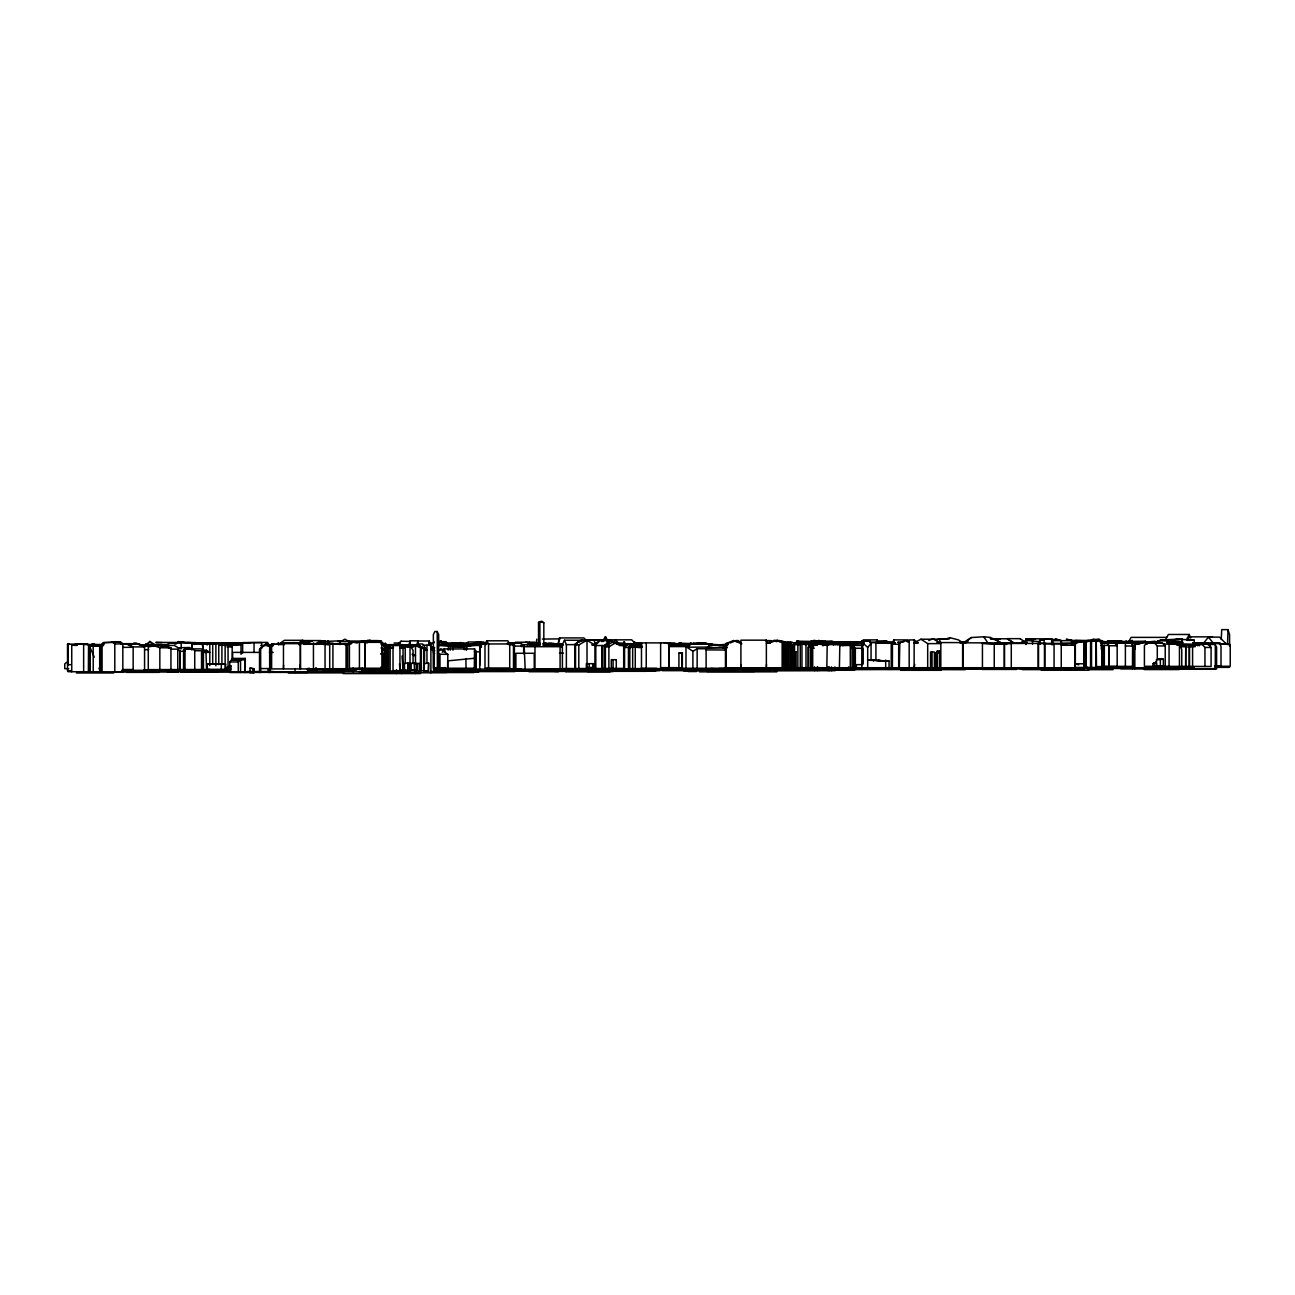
<?xml version="1.0" encoding="UTF-8"?>
<svg xmlns="http://www.w3.org/2000/svg" width="1295" height="1295" viewBox="0 0 1295 1295"><rect width="100%" height="100%" fill="white"/><g stroke="black" fill="none" stroke-linecap="round" stroke-linejoin="round"><path stroke-width="1.5" d="M479.7 665.533L479.846 643.146L485.787 643.146M149.864 644.554L148.504 644.554L168.042 644.651L168.204 643.664L168.528 644.813M313.455 668.916L313.439 642.984L313.455 644.117L322.261 643.243L329.707 644.586L326.567 644.586M381.216 644.165L384.939 644.165L384.097 649.766M474.617 668.236L474.65 648.924L444.023 648.924L443.068 650.657M766.494 664.497L766.365 668.366L766.365 640.167L740.902 640.167L740.902 668.366L741.031 664.578M313.455 643.939L303.872 644.343M421.361 666.86L421.215 670.664L421.215 647.225L424.533 648.083L424.533 663.137M283.605 665.177L283.459 668.916L283.459 643.631L321.273 643.68M474.439 668.236L474.617 654.121L475.653 654.266L475.653 668.236M475.653 654.266L475.832 650.948L474.585 650.77M861.871 668.091L861.936 640.831L869.56 640.831L871.049 643.534L871.049 660.579M780.076 641.737L776.951 640.491L787.473 643.664L787.328 668.171M479.7 669.143L479.83 650.171L479.943 651.903M706.293 647.791L706.147 649.896L725.459 650.009L725.621 647.791L726.851 647.354L706.293 647.791L726.673 647.743M725.588 650.219L725.783 647.516L726.867 647.532M417.476 644.748L417.783 641.009L429.357 641.009L429.908 644.764M417.476 644.78L417.783 641.074M1132.785 664.934L1132.461 668.706L1132.607 643.032L1129.353 643.016M417.314 646.092L417.783 640.831L410.11 640.831L409.285 644.91L410.062 641.446L401.045 641.203L397.128 645.104M470.263 645.752L464.484 647.079L464.484 645.687L463.351 647.047L451.809 647.225L451.405 645.444M536.794 639.131L536.243 644.149L525.77 642.207M689.49 645.444L689.62 644.279M558.42 645.088L559.116 638.888L542.362 639.066M367.537 640.28L369.998 640.28L369.415 641.43M384.615 652.016L386.234 652.47L386.282 670.778L383.158 670.778L383.336 653.425L381.005 654.056M1095.764 647.5L1096.493 641.511L1093.352 639.341L1075.336 643.097L1075.336 667.459M1101.381 649.394L1101.041 640.653L1101.867 640.636L1102.531 667.459L1101.867 645.379M706.147 668.252L706.083 648.763L707.183 647.273M443.586 643.113L443.78 641.527L445.075 642.757L444.881 641.527M669.628 645.298L679.147 645.298M428.855 644.667L429.357 641.009M931.073 664.772L930.538 668.43L930.538 651.968L934.391 651.968L934.391 668.43M914.739 664.513L914.124 668.43L914.124 639.908L909.171 639.94L909.171 668.43M668.754 642.887L668.754 668.414L668.916 645.039L689.555 644.424L688.292 647.354M449.559 645.946L449.77 644.764M1025.867 644.57L1025.867 638.84L1026.207 640.345L1038.914 641.624L1040.031 640.28L1044.11 640.264L1044.871 638.823L1051.637 639.002L1051.637 644.7M433.938 671.522L433.954 649.248L431.672 646.545L434.715 647.759M1111.741 642.012L1111.984 640.847L1116.322 640.847M409.285 644.91L410.062 641.446M1221.234 639.439L1221.735 629.629L1228.016 629.629L1227.547 643.356M688.292 647.079L689.053 643.923L709.142 643.923L708.446 647.095L685.994 647.192L685.994 668.188M204.092 652.372L204.578 650.365L206.472 650.349L209.79 652.372L201.551 652.372L201.551 669.466M862.81 641.543L863.198 639.892L877.136 639.892L877.282 642.595M877.136 639.892L876.521 642.66M892.433 668.333L892.433 644.295L893.712 639.908L907.876 639.908L907.309 641.851M523.666 646.254L524.119 644.667L522.031 644.619C519.376 646.933 524.232 647.419 522.031 644.619M639.876 646.173L640.685 643.437L639.066 646.173M899.329 668.333L899.798 642.725L897.71 642.271L903.845 641.851M546.441 643.405L544.774 642.87M457.005 644.262L451.68 642.822M548.384 643.405L552.01 643.437M727.045 647.743L722.432 647.743L723.711 647.727L723.727 645.331L726.673 645.363M520.768 646.399L521.594 644.441M179.633 669.709L180.102 650.365L177.755 650.576L177.755 669.709M558.194 642.66L560.023 638.597L559.343 637.917L583.899 637.917L586.425 640.475M244.593 672.461L245.241 658.41L232.647 658.41L229.782 661.955L229.782 672.461L251.02 672.461M826.42 644.117L841.394 643.405L841.912 644.602M603.551 640.264L564.474 640.248L562.386 644.635L562.386 668.528L587.007 668.528M1185.589 666.456L1185.734 646.772L1179.955 646.723M603.389 641.511L605.607 636.913L601.884 641.672M177.755 650.576L179.196 647.759L189.766 647.5L192.227 649.556M1186.495 639.762L1189.263 634.469L1168.381 634.469L1165.889 638.937M1128.706 641.818L1131.069 637.383L1166.666 637.383M836.538 642.692L831.503 640.96L824.883 641.511L847.917 642.66M846.007 644.295L845.392 645.412L841.297 645.428M537.376 644.392L539.238 641.074M484.978 643.955L486.758 640.798L507.867 640.798L509.728 643.955L488.555 643.955L486.758 640.798M345.117 645.104L345.959 643.647L332.928 643.696M1197.81 645.768L1198.474 644.619L1199.413 645.768M826.825 668.107L827.214 643.955L827.683 645.493M1074.801 667.653L1074.801 645.25L1075.918 643.485L1038.201 643.372L1038.201 668.058M880.6 668.382L962.622 668.43L962.622 642.563L958.349 639.843L949.963 637.723L949.073 639.082L939.037 639.082L935.427 640.264M398.925 644.457L401.045 641.203M438.422 643.647L440.753 640.831L448.264 645.655M613.474 642.66L615.4 639.811L619.237 643.939M935.816 668.43L935.816 653.149L937.321 650.996L939.474 651.029L939.474 668.43M937.969 653.149L939.474 651.029M412.053 644.57L410.143 646.189L412.053 644.57L413.736 646.189M839.387 668.107L839.856 643.955L840.115 645.638M1177.009 645.347L1201.42 644.457M1202.667 644.327L1208.413 637.124L1219.566 637.124L1226.219 643.955M1153.1 663.671L1156.225 662.295L1153.1 663.671L1153.1 665.986L1163.363 665.986L1163.363 659.22L1156.516 659.786L1156.516 665.986M631.458 643.664L627.622 643.664L624.562 647.516L628.447 647.435L631.458 643.664L640.944 645.396M1200.416 644.149L1206.519 643.259M513.435 644.667L515.378 642.239L535.062 642.207M867.699 668.091L867.699 647.403L871.049 643.534M102.078 671.846L102.078 644.101L103.39 642.628L120.597 642.045L122.831 643.761L122.831 671.846L68.068 671.7M458.462 644.683L460.518 642.466L462.509 644.619M412.814 645.444L383.207 645.379M832.653 644.052L833.98 642.66L840.18 642.32L817.938 642.66L816.87 643.761L821.516 643.793M1157.908 642.53L1147.143 642.692L1144.408 645.525L1144.408 666.31L1211.084 666.456L1211.084 647.451L1208.17 644.182L1202.003 643.405L1204.091 644.149M465.569 644.554L468.11 641.996L483.893 641.996L481.578 644.311C482.566 639.082 468.499 644.457 481.578 642.676M575.53 668.528L575.53 644.198L574.478 644.926L578.8 644.926L587.007 640.167L587.007 668.738M617.909 644.522L609.816 640.41L604.506 645.541L604.506 668.544M611.321 640.458L605.38 645.541L605.38 668.544M609.443 640.636L600.135 640.523L595.053 645.541L608.925 645.541M259.518 672.461L259.518 649.329L260.651 648.277L260.651 672.461M437.856 651.369L440.786 648.779L444.719 650.3M270.38 672.461L270.38 645.914L266.738 643.437L259.518 649.329M384.243 650.43L384.939 644.165M229.782 661.955L238.28 661.955L240.546 660.013L240.546 672.461M144.506 645.995L149.864 641.446L154.623 644.57M260.214 672.461L260.214 648.245L266.738 643.437M66.612 662.344L64.75 663.914L64.75 668.689L68.7 668.689M277.697 644.295L278.49 643.631L278.49 644.78M967.786 640.394L971.363 637.528L983.779 636.8L990.384 637.399L1001.067 642.822L1013.936 642.919L1007.219 638.791L990.707 638.71M1185.589 647.079L1195.382 646.61M183.566 669.709L183.566 649.75L185.007 648.617L188.714 649.038M833.462 644.7L835.858 642.854L839.581 644.084M1171.198 644.295L1166.423 640.847L1157.908 640.847L1155.108 642.984L1155.269 641.689M187.856 649.264L188.714 648.617M348.727 643.955L351.463 642.142L348.274 644.522M429.843 645.347L434.456 641.948M300.343 642.385L302.836 640.572L320.415 640.572L324.916 642.029M316.725 643.259L320.415 640.572M306.057 641.527L302.415 640.313L299.096 642.708L280.934 642.725L280.934 644.602M574.948 668.528L574.948 644.214L577.117 642.644C590.633 637.917 575.692 640.831 576.744 644.651M280.934 642.725L284.317 640.313L302.415 640.313M966.086 642.012L968.369 640.378M689.83 643.939L691.028 643.097M299.161 644.651L300.408 643.793L300.408 668.916L300.197 665.015M509.016 643.89L511.509 643.421L507.575 643.405M201.551 652.372L204.578 650.365M888.467 642.838L893.307 642.304M515.297 643.065L513.435 644.262L511.509 643.421M226.544 667.702L230.639 665.889L231.238 669.272L226.544 669.272L226.544 667.702L230.639 665.889M971.363 637.528L963.091 642.822L1001.067 642.919L994.431 638.791M220.668 645.185L225.12 645.347L228.049 643.485L228.049 670.324M417.152 645.153L416.164 645.153M616.242 642.385L612.114 642.385L604.814 646.917L608.877 646.933L616.242 642.385L623.688 646.043L623.688 668.398L591.961 668.544M206.472 650.349L203.445 652.372L203.445 669.466M595.231 643.534L600.135 640.523M202.846 652.372L206.504 650.478M846.477 643.777L845.246 645.444L863.101 645.46M809.197 645.137L812.192 643.324L814.992 645.12M692.89 668.188L692.89 651.288L697.147 648.746L706.083 648.763M1006.166 644.522L1007.931 643.469M1127.832 641.883L1132.218 640.345M856.027 643L859.653 643M161.956 647.095L164.724 645.444L174.291 645.444L179.05 648.245M340.099 641.899L344.956 639.163L351.868 643.324M576.744 642.725L581.034 640.264M316.595 644.522L320.852 642.158L325.547 644.522M325.417 640.717L320.415 641.624L340.083 640.815L340.083 644.602M298.935 644.57L300.408 643.793M273.083 645.347L267.709 645.234L273.148 644.408M1156.516 659.786L1158.588 658.686L1163.363 659.22M1100.96 643.016L1103.939 641.462L1103.939 643.226L1103.405 641.883M918.139 643L914.124 642.789L920.972 639.228L934.035 639.228L940.817 643.615L927.689 643.615L920.972 639.228M308.404 641.074L307.368 641.608L312.224 641.074L308.404 641.074L309.667 641.3M235.302 644.003L236.888 643.21L227.224 643.21M103.503 644.505L90.537 644.505L90.537 645.655L92.819 644.505M624.724 644.457L639.908 643.081L636.93 643.453M266.689 645.558L272.339 644.667M628.447 668.673L628.447 646.966L631.118 645.655L635.991 645.914L629.823 647.824C633.627 644.683 637.933 649.135 642.369 647.031M796.036 651.871L793.77 652.211L796.036 651.871L796.036 668.091M545.066 645.477L550.116 645.671M822.746 645.8L825.983 644.246M538.526 646.205L538.526 622.377L541.925 621.422L543.819 622.798L543.819 646.399M538.526 622.377L541.925 621.422M1141.235 643.21L1145.411 641.235L1145.881 643.226M833.284 642.595L855.995 641.867L833.284 642.595L833.284 644.7M145.283 645.525L135.311 643.599M1122.733 642.741L1126.051 641.381M442.226 652.211L444.023 651.401M547.154 645.363L550.213 644.02L556.3 644.02L559.586 645.558M415.986 645.104L411.227 647.16L415.986 645.104L422.85 647.872L416.585 644.975L408.508 646.917L409.188 645.137L408.508 646.383M1121.729 643.259L1126.407 641.235M636.573 644.343L639.422 645.671M628.447 646.966L629.823 647.613L634.453 645.655M928.758 640.539L931.947 639.196L945.22 639.18L949.963 637.723M411.438 646.852L418.269 644.003L422.656 644.003L426.961 650.171L424.096 650.43M130.568 644.408L136.72 643.097M409.787 646.982L414.449 645.104L418.933 647.144M726.074 668.366L726.074 643.518L733.504 640.556L741.307 642.757M730.218 642.951L736.24 640.556M89.468 645.347L93.483 643.761L97.643 645.768M78.105 643.761L74.058 645.363L77.231 645.363M1181.364 645.072L1183.776 643.939L1202.343 644.457M966.782 641.365L968.352 640.782M1201.388 643L1200.497 643.324L1207.264 643M1195.949 644.861L1202.343 643.939M1136.023 644.424L1139.568 643.113L1100.863 642.611L1118.022 642.385L1118.637 643.453M1104.036 641.689L1145.411 641.235M776.191 641.721L779.525 640.491M766.365 643.162L774.41 640.248L784.786 641.851L784.786 643.226M768.696 643.226L775.252 640.847M267.709 645.234L269.765 644.522L270.671 645.93M475.896 642.595L470.927 644.295M825.174 640.976L817.129 641.64M393.032 647.986L388.791 648.261M90.537 645.655L94.049 644.149L88.562 645.347L88.562 671.846L88.74 645.282L92.398 645.282L92.398 644.149M1024.604 642.061L1026.725 641.365L1022.775 641.365M834.061 643.664L837.412 644.489M1052.382 640.102L1055.894 638.969L1061.414 640.669L1072.033 640.701L1072.033 644.489M364.931 641.996L365.109 668.22M1052.398 640.442L1055.943 639.374L1061.414 640.669L1061.414 644.489M94.049 644.149L88.562 645.347M790.436 644.861L801.961 644.522L801.961 668.139M1155.059 642.757L1156.726 642.304L1156.726 643.194M399.945 648.099L405.222 648.147M1181.979 639.002L1159.98 640.038L1178.24 640.005L1181.979 639.002L1181.979 640.523M198.184 643.874C194.412 642.628 216.556 643.081 218.758 643.065L218.758 664.626M343.596 644.133L345.49 643.631L337.946 644.133L343.596 643.777M367.165 641.413L370.208 640.604M192.227 647.889L191.757 643.89L201.955 643.21L203.396 650.171M892.433 644.295L899.329 644.182M546.425 645.331L550.278 644.36L553.548 645.897M795.211 643.971L798.902 643.065L805.992 644.651L794.887 643.065M443.618 642.935L468.24 643.097M839.387 645.638L844.955 644.311L854.133 645.768L854.133 668.107M843.579 645.574L848.889 644.311L854.133 645.768M882.801 641.786L886.541 640.912L889.018 642.887L877.443 642.757M210.276 642.628L207.184 643.34L207.184 645.072M142.061 645.768C143.195 643.259 178.402 648.374 158.087 644.554L153.02 645.703M810.735 641.187L814.264 640.378L827.408 643.162M1076.177 641.851L1079.884 641.009L1076.453 641.009M71.743 671.846L71.743 645.25L77.975 643.858L92.398 645.169L86.555 643.858M404.299 663.59L407.893 662.846L407.893 670.146L404.299 670.146L404.299 663.59L404.558 670.146M664.076 642.822L674.954 643M834.692 644.262L837.687 643.599L837.687 644.586M885.311 642.822L889.778 641.851L878.091 641.851M795.033 643.664L811.01 642.563L813.373 644.667M1153.586 663.04L1156.484 663.396L1156.484 665.986M160.677 646.707L165.193 645.736L170.94 647.84L170.94 669.628M248.899 642.838L250.259 642.967L237.471 642.838M433.615 668.236L437.532 667.411M1220.732 644.392L1225.28 643.437L1230.25 644.635L1230.25 666.261L1214.823 666.261M1094.259 640.361L1099.147 639.341L1101.867 641.219L1093.352 640.928M1174.015 643.081L1179.518 641.931L1167.297 642.191M218.758 643.065L215.877 643.664L215.877 665.84M1139.616 642.935L1155.075 641.203M480.413 643.955L485.317 643.291L476.754 643.939L483.763 643.291L486.127 644.408M812.693 668.107L812.693 645.007L818.052 643.939L827.408 645.493M268.308 645.023L273.342 644.764M480.413 643.987L483.941 643.388M620.952 645.282C625.404 645.396 639.018 642.725 638.386 645.234M441.385 668.236L445.318 667.508M370.127 641.122L368.589 641.413L372.329 641.122M401.531 648.455L403.117 648.147M1169.806 640.523L1177.349 639.115L1194.233 640.183L1194.233 644.133M200.272 643.599L196.953 644.198L208.544 643.599M727.482 644.133L722.529 645.039L710.599 644.214M795.551 643.825L807.675 642.158L810.605 646.885L810.605 667.653M804.017 642.806L807.675 642.158M727.612 644.748L709.789 644.748L708.511 646.27M389.795 648.067L393.486 647.435L389.795 647.435M793.77 644.343L798.546 643.712M1096.25 640.96L1096.493 667.459M620.823 645.477L623.203 645.137L619.641 645.137M210.923 643.664L192.842 643.405M165.064 670.065L160.418 670.697L160.418 669.855M678.92 667.993L678.92 653.101L682.335 652.712L682.335 667.993L661.696 668.074M858.731 643.388L843.466 643.485L845.878 643.485M690.219 644.295C694.557 644.748 704.237 640.734 706.941 644.084L678.612 643.291L681.316 643.097M682.335 652.712L678.92 653.101M1087.104 640.928L1085.598 640.928L1085.598 667.459M810.508 646.885L807.983 647.176L807.983 667.653M236.904 642.806L230.105 643.599L242.699 643.583M386.282 645.072L387.593 644.91L387.593 671.02M618.735 644.36L622.571 643.906L617.391 643.906M383.126 645.525L388.565 644.91L388.565 671.02M474.439 658.281L447.681 660.855L447.681 668.236L447.827 654.38L442.226 650.009L438.762 650.009M357.21 642.984L354.458 642.336M294.661 642.579L291.521 642.919L308.566 642.579L311.998 644.036L308.663 644.052M850.281 643L862.988 642.223M423.773 663.607L428.613 663.169L428.613 671.215L423.773 671.215L424.436 663.607M837.104 643.923L844.874 643.129M687.985 644.198L693.861 643.615L669.871 644.23M1116.096 643.016L1139.81 641.98L1131.263 642.498M1124.578 642.984L1130.6 642.449L1133.481 646.059L1133.481 666.391L1105.59 666.358M226.285 645.007L241.032 644.538L241.032 654.299M229.442 645.493L241.032 644.538M469.745 645.752L479.085 645.023L481.562 646.966L479.085 645.444M552.091 645.493L557.951 645.007L561.544 647.047M959.935 642.628L965.941 642.142M1156.597 669.029L1216.588 669.029L1216.588 647.014L1213.949 642.741L1200.076 643.388M1210.679 643L1213.949 642.741M1216.733 643.243L1219.841 643L1221.023 646.707L1221.023 666.197L1214.694 666.197M1131.911 642.887L1157.924 642.223M1148.6 642.288L1115.562 642.87M404.218 646.626L420.422 645.833L420.422 673.578L343.11 673.578M420.422 645.833L404.428 646.804M1102.531 642.967L1106.076 642.725M1110.77 642.951L1114.186 642.725L1117.18 645.768L1109.022 645.736L1107.662 644.343M1153.829 642.773L1157.309 642.53M71.144 670.891L67.55 670.891L67.518 644.327L69.428 644.198L68.02 644.198L68.02 665.015M83.786 644.117L87.202 643.874L68.02 644.198M120.597 642.045L103.39 642.628M828.282 643.583L830.16 644.165M1060.427 643.485L1076.582 643.178M94.422 645.379L99.958 645.039M794.402 643.34L808.663 642.482L808.663 667.718M808.841 643.162L811.382 643M449.624 645.104L438.697 644.473M621.487 645.218L627.33 644.878M637.027 644.797L640.75 644.586M466.928 646.529L466.329 650.317M702.699 643.777L693.537 644.23L703.46 643.809M1163.622 644.068L1164.237 645.007L1163.622 644.068L1179.454 644.36L1181.768 649.394L1181.768 666.439M179.633 651.417L185.169 651.158M844 644.262L847.869 644.084M869.56 640.831L861.936 640.831M104.167 644.036L102.078 644.101M244.593 659.819L231.708 660.272L240.546 660.013M1201.809 643.906L1204.431 643.809M577.117 668.738L595.797 668.738L595.797 644.651L592.236 644.683M1103.939 641.462L1102.871 641.494L1102.871 643.129M1179.308 644.894L1199.413 645.266M808.468 645.477L816.384 645.315M1187.224 640.378L1194.233 640.183M1110.025 642.611L1118.022 642.385M122.831 643.761L114.802 643.987L112.293 642.045M373.915 641.154L375.825 641.106M838.302 643.631L846.59 643.405M148.779 649.621L144.571 649.718M380.795 641.203L361.289 641.203L362.098 641.187M412.943 670.243L417.071 670.243L417.071 663.688L416.86 670.243M507.575 644.182L511.509 644.101M553.888 644.246L558.388 644.198M798.707 641.252L796.506 641.284L796.813 644.295L796.813 641.187L821.516 641.592L817.501 641.106L817.501 645.12M812.693 645.007L816.756 644.942M797.202 643.793L798.546 643.777M810.605 647.921L813.341 648.245M1134.549 644.214L1137.22 644.182L1134.841 642.951L1134.841 668.706M862.891 641.931L855.558 641.931L863.652 642.628M863.927 642.628L857.177 642.887L863.101 642.951M876.796 642.628L885.796 642.514M813.163 644.052L817.113 644.02M1038.493 643.405L1040.856 643.405M1203.573 643.275L1206.713 643.243M122.831 647.354L133.158 647.29L126.942 644.198M564.474 640.248L566.368 644.651L574.964 644.619M438.681 654.169L447.827 654.38M236.078 643.745L206.633 642.741M464.743 644.7L468.515 644.667L468.515 645.946M311.091 643.696L307.967 643.712L326.907 643.696M316.223 643.68L325.741 643.68M218.774 645.315L221.914 645.315L221.914 664.545M840.665 644.23L853.632 644.198L851.77 644.198M226.9 646.885L232.177 646.852L227.499 645.428M619.398 645.477L626.553 645.266M410.029 663.38L410.029 646.577L403.02 646.189M1147.143 642.692L1154.331 642.903L1157.293 645.946L1165.225 645.914L1165.225 666.31M889.05 661.017L867.699 660.061L889.05 661.017L889.05 667.832M994.22 639.034L1000.177 639.018M870.499 642.174L876.521 642.174M319.153 643.696L316.676 643.696M616.355 643.777L619.997 643.777M622.571 644.343L624.87 644.327M1008.465 643.469L1045.891 643.405M266.301 645.509L260.862 645.509M267.677 645.493L273.196 645.493M531.274 645.282L539.092 645.266M723.727 645.331L708.737 645.282M1181.364 644.861L1195.965 644.861M383.288 653.846L380.989 653.846L383.66 653.781L383.66 670.826M727.078 668.107L728.146 668.107M831.714 668.123L832.798 668.123M1212.492 636.849L1189.15 636.849L1187.353 640.151L1189.263 637.156M1026.012 638.823L1044.871 638.823M1051.637 639.002L1045.324 639.002L1052.706 639.163L1052.706 644.829M1093.352 639.341L1099.147 639.341M587.121 639.957L631.685 639.811L634.097 642.385M1066.109 640.151L1085.081 640.831M581.18 640.556L587.007 640.41L594.923 644.959L594.923 668.738M1075.222 640.442L1088.593 640.442M738.733 640.604L735.803 640.604L741.193 642.773M1071.629 640.831L1085.955 640.831M346.93 641.041L381.523 641.041L381.523 644.942M877.023 640.912L886.541 640.912M1074.105 641.057L1085.081 641.284M1096.493 640.928L1083.899 641.009L1083.899 666.909L1086.829 666.909M1121.891 641.009L1107.549 640.912L1110.123 641.689M1157.811 641.316L1158.847 641.316M337.914 641.478L349.31 641.478M611.726 641.446L613.021 641.446M626.424 645.638L624.255 641.64L623.478 644.683M779.315 641.64L780.383 641.64M440.009 641.753L445.982 641.98L447.779 645.023M1021.836 641.672L1026.287 641.672M1074.397 641.672L1087.946 641.672M1099.568 641.672L1107.759 641.883L1108.536 643.243M445.982 641.98L447.342 644.942M782.876 642.191L792.265 642.191M960.566 642.158L964.484 642.158M1101.009 642.158L1107.662 642.061L1107.662 645.379M1141.672 642.191L1157.876 642.191M177.625 642.449L155.853 642.449L161.891 642.611M187.516 642.449L195.934 642.611M348.42 642.336L381.895 642.336L381.895 668.22L349.423 668.22L349.423 642.336M634.841 642.304L633.773 642.304L638.111 644.683L634.841 642.304L634.841 646.14M811.366 642.466L818.44 643.081M893.825 642.369L875.922 642.401L875.922 660.272M959.482 642.401L964.678 642.401M1023.228 642.32L1027.097 642.32M1122.555 642.449L1130.6 642.449M1166.779 642.288L1181.267 642.255L1181.267 646.173M439.28 642.547L449.494 644.586M782.002 642.498L791.035 642.498L791.035 668.042M832.912 642.692L863.166 642.676M869.771 642.66L895.072 642.741M936.9 642.563L966.086 642.611M1168.09 642.547L1173.238 642.547M1174.484 642.547L1182.74 642.547L1166.682 642.547M194.8 643.874L191.757 642.838L181.187 642.838L181.187 648.876M394.052 643.016L399.945 643.016M429.001 643.016L433.841 643.016M669.968 642.887L641.478 642.887L641.478 668.414M783.006 642.838L795.745 642.741M822.082 642.806L827.699 643.178L825.562 643.162M835.858 642.854L839.662 644.279M852.013 642.935L854.328 642.935M884.016 642.935L895.072 642.935M914.124 642.789L917.847 642.789L914.124 639.908M1154.331 642.903L1162.263 642.903L1165.225 645.914M1193.44 642.806L1200.206 642.806L1201.906 644.279M1213.836 643L1219.841 643M168.706 643.162L181.478 643.162M198.248 643.21L212.704 643.453L212.704 664.205M507.543 643.146L521.399 643.146M617.828 643.097L623.17 643.097M635.23 643.129L641.122 643.129M693.44 643.097L704.868 643.194L702.894 643.178M847.076 643.146L824.138 642.806M890.814 642.838L891.98 642.838M1199.575 643.275L1205.855 643.21M221.235 643.485L228.049 643.485M528.716 643.372L540.161 643.405M542.945 643.405L553.888 643.405M689.911 643.469L691.368 643.469M794.677 643.307L798.497 643.307M807.044 643.421L825.174 643.421M841.394 643.405L847.157 643.388M852.013 643.469L855.25 643.469L844.016 643.388M982.436 667.637L982.436 643.372L1004.548 644.246L1004.548 667.637M1192.744 643.146L1205.807 643.388M120.548 643.664L138.338 643.712L144.571 646.933L144.571 670.891L121.762 670.891M191.757 643.89L218.758 643.745L221.914 645.315M323.426 644.586L323.426 643.146L332.928 643.146L332.928 668.916L271.626 668.916L271.626 643.809L284.414 644.619M321.808 643.777L346.833 643.696M507.559 643.793L514.762 643.664M534.09 643.728L539.691 643.728M543.431 643.728L561.593 643.728M641.057 643.761L641.883 643.761M668.528 643.745L678.596 643.745M684.974 643.809L690.526 643.809M740.902 643.809L741.792 643.809L733.504 640.556M788.169 668.171L787.619 643.68L786.016 643.68L785.741 668.171M793.997 643.712L799.128 643.777M806.85 643.745L864.089 643.777M1200.773 643.696L1206.81 643.696M121.698 644.036L129.613 644.036M334.903 643.923L351.22 643.923M449.77 643.955L487.13 643.939M625.631 643.939L628.124 643.939M669.159 644.052L682.044 644.052M794.062 643.939L797.866 643.939M848.176 643.923L826.874 644.182M1044.11 643.874L1066.643 643.874M121.034 644.149L137.513 644.133M174.906 644.101L176.298 643.874M461.311 644.182L468.628 644.182M616.792 644.165L624.368 644.165M728.259 644.23L718.79 644.861M798.95 644.133L795.081 644.133L798.594 644.052M807.287 644.133L821.807 644.182M825.611 644.165L849.682 643.874M982.436 643.372L1004.548 644.246M1139.859 644.052L1134.841 644.052L1144.748 642.045L1147.127 644.343M67.518 644.327L69.687 644.327M521.464 644.667L527.486 644.667L529.445 642.239L531.565 644.764M550.278 644.36L544.094 644.36L547.397 645.897M635.635 644.473L640.863 644.473M1207.167 644.457L1215.309 644.457L1215.309 668.625L1162.619 668.625M383.029 644.651L403.02 644.651L403.117 671.296L402.065 656.063M444.347 644.878L452.926 644.878M508.838 644.716L514.406 644.716L514.406 669.224M529.963 644.716L539.756 644.716M668.349 644.716L690.219 644.845M783.022 668.366L783.022 644.667L785.515 644.667L785.515 668.366M97.951 645.153L103.487 645.039M387.334 645.137L419.337 645.153M423.044 645.153L430.895 645.153L430.895 672.882M479.085 645.023L481.109 647.014M527.243 644.975L539.287 644.975M542.734 644.975L563.406 645.007M591.896 644.959L594.923 644.959M710.21 645.169L711.57 645.169M718.887 645.072L727.45 645.137M146.205 645.412L168.69 645.266M467.997 645.185L471.445 645.493M619.188 645.298L626.764 645.298M634.712 645.298L640.151 645.298M718.515 645.315L727.482 645.315M1061.204 645.25L1074.801 645.25M1101.122 645.379L1108.941 645.379L1108.941 667.459L1074.801 667.459M103.503 645.655L89.549 645.655L89.549 671.846M133.725 643.097L142.061 645.525L157.521 645.493M388.37 645.379L408.006 645.396M481.562 645.444L448.685 645.444L448.135 650.139M718.757 645.558L727.126 645.558M790.921 645.655L794.531 645.655L794.531 651.871M450.207 650.139L450.207 645.865L452.91 645.865L448.135 646.334M268.324 646.027L272.355 646.027M513.484 646.092L523.666 646.092L523.666 653.797M142.304 646.286L147.776 646.286M268.324 646.286L272.662 646.286M388.565 646.302L390.151 646.302L390.151 671.02M407.876 646.658L410.823 646.658L413.056 650.349L413.056 663.428M524.006 646.691L560.087 646.691L560.087 669.288M668.657 646.593L688.292 646.577M855.331 668.107L855.331 648.552L853.454 646.658L850.944 646.658L852.806 648.552L852.806 668.107M422.057 647.225L420.567 647.824M852.806 648.552L855.331 648.552M431.672 649.378L433.938 649.378M434.845 650.802L434.003 650.802L434.003 669.143L521.496 669.143M474.31 651.838L479.717 651.838M260.101 652.389L232.647 652.389L232.647 658.41M269.409 652.389L273.196 652.389M559.505 653.149L563.438 653.149M207.297 663.72L225.638 664.125L225.638 669.321L207.297 669.321L207.297 663.72L225.638 664.125M1074.801 663.785L1085.145 663.785M67.55 664.675L71.144 664.675M862.243 664.643L856.416 664.643L856.416 667.961M1097.529 666.569L1117.18 666.569L1117.18 642.725M1162.408 666.634L1168.77 666.634M1215.228 667.362L1229.586 667.362M661.648 667.653L676.961 667.653M727.24 667.734L749.497 667.734M779.493 667.718L1194.233 667.751M509.728 667.993L484.978 667.993L484.978 643.987M727.159 667.88L913.007 667.88M963.545 667.912L982.856 667.912M1015.053 668.026L1144.586 668.042M250.048 668.123L254.079 668.77L254.079 672.866L250.048 672.866L250.048 668.123L254.079 668.77M641.057 668.349L656.678 668.349M661.729 668.269L913.218 668.269M964.03 668.123L982.484 668.252M1015.167 668.366L1046.765 668.123M1071.515 668.22L1130.357 668.188M260.004 668.56L269.15 668.56L269.15 672.461M628.447 668.592L680.004 668.592M710.906 668.479L715.957 668.77M718.887 668.479L749.546 668.56M778.085 668.398L828.266 668.625M847.027 668.479L862.227 668.479M874.659 668.447L880.001 668.447M1013.936 668.56L963.091 668.609L963.091 642.401M1019.246 668.592L1023.228 668.592M1085.42 668.447L1151.142 668.528M331.407 668.706L346.056 668.706L346.056 643.647M620.952 668.803L655.238 668.803M682.06 668.884L749.028 668.754M833.948 668.884L857.63 668.884M952.829 668.819L1022.969 668.754M1028.457 668.851L1084.352 668.835M1120.677 668.706L1162.408 668.706M344.794 669.029L357.922 669.029M367.165 669.046L380.633 669.046M532.941 669.013L655.221 668.916M661.761 669.159L743.427 669.078M748.332 669.175L779.121 669.175M834.773 669.013L857.921 669.046M864.963 669.126L881.393 669.126M914.497 668.948L887.674 669.337M921.522 668.916L990.724 669.029M307.368 669.224L380.568 669.353M434.731 669.305L455.775 669.402M458.624 669.24L471.866 669.272M494.981 669.288L588.399 669.256M595.587 669.305L650.883 669.321M678.871 669.256L759.938 669.224M855.331 669.369L906.678 669.175M910.466 669.24L966.216 669.321M982.047 669.434L1016.543 669.434M122.831 669.515L133.158 669.515M209.79 669.466L148.277 669.628L148.277 647.031L154.267 645.736L159.835 647.775L170.94 647.84M307.109 669.628L315.122 669.628M435.185 669.515L466.07 669.466M469.875 669.709L479.814 669.709M513.128 669.677L538.105 669.661M540.209 669.596L584.984 669.515M587.477 669.564L651.514 669.483M678.612 669.596L708.333 669.596M713.513 669.531L737.341 669.531M853.178 669.547L965.115 669.628M1022.257 669.628L1076.873 669.628M1087.946 669.677L1113.02 669.677M1144.359 669.564L1179.162 669.564M144.069 669.758L153.36 669.758M168.706 669.871L218.758 669.871M226.285 669.871L230.219 669.92M307.741 669.839L317.178 669.839M414.529 669.806L414.529 663.25L414.643 669.806L409.301 669.806L409.398 663.25L420.211 663.477L420.211 671.15L414.724 671.15M487.859 669.871L561.172 669.79M621.487 669.823L655.221 669.823M682.028 669.871L721.687 669.952M834.967 669.806L848.533 669.806M196.079 670.243L219.033 670.243M316.725 670.082L356.692 670.082M363.539 670.26L381.523 670.26M382.802 670.001L385.052 670.001M496.746 669.984L528.36 670.13M575.304 670.227L636.606 670.162M650.058 670.211L732.76 670.001M743.427 670.211L854.716 670.211M1041.326 670.211L1088.755 670.211M121.698 670.276L230.704 670.486M323.151 670.47L353.632 670.47M383.53 670.276L384.89 670.276M495.321 670.519L502.072 670.519M514.212 670.438L719.858 670.276M775.397 670.454L820.512 670.308M900.867 670.292L941.368 670.292M67.518 670.697L71.241 670.697M121.52 670.745L195.674 670.761M204.82 670.632L229.183 670.632M361.839 670.648L368.767 670.648M393.729 670.632L399.346 670.632M419.79 670.761L426.961 670.761M462.088 670.616L470.085 670.616M471.429 670.729L493.363 670.697M514.423 670.583L528.457 670.68M544.547 670.648L659.786 670.648M662.36 670.6L696.532 670.6M774.005 670.632L835.048 670.697L834.951 666.909M146.934 670.859L230.688 671.004M362.211 670.826L390.313 670.956M394.02 670.891L415.485 670.891M479.814 671.004L433.582 671.004L433.582 649.086M513.84 670.859L655.788 671.02M683.517 670.794L698.895 670.794M121.6 671.198L130.083 671.198M131.313 671.15L163.656 671.15M381.701 671.296L410.029 671.134M435.606 671.085L483.181 671.085M514.002 671.134L558.712 671.263M567.906 671.328L646.513 671.312M716.151 671.085L770.509 671.085M121.908 671.409L142.547 671.409M216.136 671.409L230.429 671.409M247.313 671.522L273.52 671.522M358.828 671.49L394.862 671.49M430.215 671.522L436.399 671.522M445.788 671.587L514.957 671.587M554.665 671.409L566.562 671.409M587.396 671.538L613.15 671.538M688.082 671.522L696.548 671.522M707.005 671.474L754.613 671.474M167.314 671.716L217.997 671.684M273.423 671.765L382.689 671.83L382.689 667.896M435.784 671.862L464.063 671.862M528.943 671.733L558.404 671.733M565.688 671.781L610.172 671.781M699.51 671.846L776.87 671.846M113.393 671.878L138.937 671.878M147.776 672.008L178.419 672.008M183.129 672.024L250.534 671.976M448.572 671.895L478.778 671.895M126.635 672.364L158.977 672.364M180.604 672.202L194.833 672.202M230.105 672.315L250.259 672.315M261.622 672.315L253.917 672.315L307.692 672.461L307.692 668.43M447.244 672.558L473.905 672.558M288.299 672.947L343.725 672.866M394.506 672.785L446.613 672.785M76.405 672.979L113.75 672.979M366.744 672.995L395.865 672.995M1052.171 640.653L1061.414 640.669M1079.302 641.3L1084.465 641.3M858.617 642.66L863.474 642.66M960.518 642.789L965.714 642.789M510.926 642.789L521.108 642.806M676.136 643.631L711.926 643.761L700.514 643.631M839.387 644.602L826.825 644.57M325.547 643.923L322.196 643.923M383.514 644.991L390.216 644.991M635.894 645.298L638.127 645.234M531.5 645.315L538.769 645.444M1192.582 666.456L1192.582 646.075L1195.932 644.57L1202.035 644.182L1204.949 647.435L1211.084 647.451M386.12 646.998L384.89 646.998L381.831 642.935L383.077 642.935L386.12 646.998L386.12 670.648M853.745 648.277L862.81 648.293L862.81 664.092M765.394 640.604L771.172 640.62L770.428 642.919L768.663 642.951M126.975 643.712L133.158 646.885L144.571 646.933M231.238 666.197L229.976 665.889M1230.25 644.635L1215.374 643.437M236.904 642.967L237.956 642.967M71.743 645.25L76.777 645.282M793.835 651.79L791.488 651.693L793.835 651.79L793.77 668.091M990.189 638.662L994.317 639.455M1192.905 642.757L1200.206 642.806M790.776 647.986L790.387 646.966L792.119 647.791L792.119 651.693M543.819 622.798L540.549 621.422M784.786 643.664L787.473 643.664M170.94 649.103L177.755 649.167M438.681 668.236L438.697 634.566L437.208 631.539L434.861 631.523L433.356 634.566L433.453 668.236L475.832 668.236L475.832 650.948M1133.481 646.059L1125.387 645.978M1113.651 642.692L1128.528 642.676M675.148 643.745L683.825 643.842M369.998 641.43L369.998 640.28M413.234 663.299L417.071 663.688M961.392 642.676L964.791 642.725M822.454 644.797L828.007 644.861M281.161 644.262L277.146 644.214L278.425 642.563L279.105 643.518M148.585 644.505L145.704 644.473L146.011 643.664L146.691 645.298L146.691 644.214L148.018 644.279M726.074 643.518L728.632 643.55M413.056 655.497L415.485 655.545L412.085 654.299M394.02 644.797L397.176 644.861M422.057 647.856L415.857 644.975M407.893 662.846L407.65 670.146M451.388 645.736L462.623 646.885M1025.867 638.84L1035.223 639.082M421.215 647.225L424.533 648.083M630.681 644.084L631.652 644.101M1162.263 642.903L1155.448 642.708M324.284 641.333L325.417 641.365M194.736 650.608L204.092 650.948L201.324 648.892L185.007 648.908L192.421 648.892L194.736 650.608L194.736 669.709M89.161 645.153L92.398 645.282M236.548 643.356L196.484 643.421M534.625 670.179L539.303 670.098M706.746 643.372L699.268 643.146M719.486 644.7L725.54 645.072M1121.227 642.789L1123.105 642.903M1124.206 642.789L1126.083 642.903M1100.345 641.592L1107.662 642.061M208.77 643.793L215.86 644.262M438.39 645.46L448.831 646.237M428.613 663.169L428.224 671.215M326.648 643.745L332.346 644.198L325.207 643.777M1170.68 642.288L1177.738 642.887L1180.571 644.861M430.895 649.41L433.938 649.669L430.409 646.173M265.896 643.437L270.38 645.914M685.994 647.192L686.9 647.273M205.662 643.437L202.943 643.146L202.846 669.466M212.704 643.453L209.79 643.146L209.79 665.662M199.543 643.421L177.933 641.64L186.788 642.903M449.948 645.072L450.142 645.056M817.501 641.106L820.204 641.575M637.787 646.221L641.397 646.852M434.715 653.36L433.76 653.198L433.55 650.009L433.615 653.327M821.823 643.939L828.606 645.153M637.674 645.396L641.187 646.027M627.622 643.664L637.156 645.396M404.493 645.509L410.029 646.577M483.375 643.324L486.159 643.858M271.626 643.809L274.702 644.408M631.118 645.655L636.136 646.658M776.903 640.248L784.786 641.851M878.657 660.078L881.733 660.968L873.348 660.078L873.348 661.097M382.203 648.164L381.038 647.921L382.203 648.147L382.203 653.829M818.472 640.378L829.302 642.773M708.737 643.939L712.444 644.813M1113.538 640.912L1117.051 641.899M462.088 670.017L465.65 671.085M1075.336 663.785L1078.686 664.837M1083.737 666.407L1087.104 667.459M1066.497 638.969L1072.033 640.701M1179.502 644.878L1180.571 645.218L1179.502 644.619M302.836 640.572L305.847 641.543M446.338 643.971L450.191 645.185M383.757 649.847L382.802 648.309L382.802 654.218M543.916 644.311L547.299 645.768M909.171 641.915L904.93 640.685L899.021 643.243L899.021 668.43M710.194 645.169L711.781 645.865M550.213 644.02L553.515 645.558M445.804 643.712L449.365 645.477M508.951 642.822L512.399 644.619M809.1 643.923L813.535 646.367M813.891 648.067L809.343 645.59L813.891 648.228M164.724 645.444L169.386 648.196M447.617 645.525L440.316 640.831L442.615 643.55M686.836 647.176L692.89 651.288M483.796 643.065L485.916 644.57M1157.908 640.847L1160.757 642.919M380.374 642.547L378.399 640.604L370.176 640.604L364.866 642.029L364.85 668.22M270.93 645.007L271.95 645.897M283.459 643.631L284.414 644.473M383.53 645.218L384.89 646.432L384.89 670.648M790.711 645.315L793.463 647.775L791.714 647.775M861.871 641.996L867.699 647.403M381.345 642.967L382.851 644.376M791.099 645.655L793.463 648.147M194.266 644.522L192.842 643.631M411.551 644.57L413.607 646.917L413.607 645.153M149.864 641.446L152.114 644.052M1208.413 637.124L1212.929 642.692M386.849 645.315L385.101 643.048L386.363 645.428M418.269 644.003L421.701 648.908M983.779 636.8L987.826 642.822M1208.219 642.741L1209.918 645.477M1167.782 641.931L1168.559 643.226M605.607 636.913L608.423 641.867M1111.984 640.847L1112.632 642.012M939.037 639.082L940.817 642.563L940.817 668.43M524.119 644.667L525.171 669.288M1155.545 662.295L1155.933 663.137M640.685 643.437L641.915 646.173M89.549 646.205L94.276 657.196M99.003 668.188L100.573 671.846L100.573 646.205L89.339 646.205L89.339 671.846M593.936 640.248L595.797 644.651M1189.263 634.469L1190.704 638.014M605.137 636.913L607.145 642.061M205.937 650.478L206.552 669.466M268.745 645.736L267.644 642.385L247.895 642.66M1228.016 629.629L1229.586 634.631L1229.586 646.189M444.023 648.924L445.027 652.194M766.365 640.167L767.142 643.226M464.387 644.667L464.063 643.55L451.486 643.485L451.631 644.667M453.558 643.307L453.768 644.489M893.712 639.908L894.246 643M842.041 643.971L842.333 645.719M935.816 653.149L936.35 656.97M559.116 638.888L559.262 640.28M1134.841 645.493L1135.246 649.362M709.789 644.748L709.903 646.221M437.208 631.539L437.402 668.236M399.524 663.704L399.945 671.296L399.945 644.651M474.65 648.924L474.796 668.236M817.436 666.828L817.582 670.632L817.582 666.844M783.022 644.667L783.248 650.592M479.846 643.146L479.927 651.595M300.375 643.809L300.408 668.916M1204.949 647.435L1204.949 666.456M1189.538 646.707L1189.538 666.456M1189.166 646.998L1189.166 666.456M1185.734 646.772L1185.734 666.456M1182.367 640.183L1182.367 644.117M1179.454 644.36L1179.454 666.439M1169.061 643.906L1169.061 666.439M1160.352 659.786L1160.352 665.986M1157.293 645.946L1157.293 658.896M1154.169 663.526L1154.169 665.986M1125.387 642.725L1125.387 666.391M1109.022 645.736L1109.022 666.569M1104.327 645.379L1104.327 667.459M1104.052 645.379L1104.052 667.459M1101.867 640.636L1101.899 667.459M1096.25 667.459L1096.153 640.96L1095.942 667.459M1091.523 667.459L1091.523 641.025L1090.568 640.928L1090.568 667.459M1086.036 641.009L1086.036 666.909M1084.546 641.009L1084.546 666.909M1072.47 640.831L1072.47 644.651M1071.629 640.151L1071.629 644.651M1061.253 643.372L1061.253 668.058M1054.065 643.372L1054.065 668.058M1044.887 643.372L1044.887 668.058M1044.466 643.372L1044.466 668.058M1044.11 640.264L1044.11 644.165M1040.031 640.28L1040.031 644.182M1038.525 643.421L1038.525 667.621M1032.552 640.313L1032.552 644.198M1026.207 640.345L1026.207 644.23M1011.282 667.621L1011.282 643.453L994.754 643.469L1004.24 643.453L1004.24 667.621M994.236 644.23L994.236 667.637M937.321 650.996L937.321 668.43M932.044 651.968L932.044 668.43M927.689 643.615L927.689 668.43M898.681 644.343L898.681 668.333M891.219 642.401L891.219 668.204M888.062 642.385L888.062 643.485M885.683 660.061L885.683 667.832M862.648 641.511L862.648 664.335M853.454 645.768L853.454 646.658M850.928 645.784L850.944 668.107M850.297 645.784L850.297 668.107M848.694 666.876L848.694 668.884M835.178 643.146L835.178 644.667M831.568 666.909L831.568 670.697M829.367 666.828L829.367 670.697M828.217 666.828L828.217 670.632M814.555 666.828L814.555 670.632M811.188 648.277L811.188 667.848M805.992 642.482L805.992 668.139M800.245 644.748L800.245 668.139M797.866 644.845L797.866 668.139M795.324 652.227L795.324 668.091M793.463 645.655L793.463 668.091M793.009 651.79L793.009 668.091M791.488 647.791L791.488 668.091M790.776 642.498L790.776 668.091M790.16 642.498L790.16 668.042M788.623 642.498L788.623 668.042M787.473 642.498L787.473 650.365M784.511 644.667L784.511 668.366M782.148 641.818L782.148 668.366M725.459 650.009L725.459 668.252M697.147 648.746L697.147 668.188M682.012 652.712L682.012 667.993M660.628 642.887L660.628 668.414M646.237 642.887L646.237 668.414M635.262 647.451L635.262 668.592M632.672 646.448L632.672 668.592M629.823 647.613L629.823 668.592M624.562 645.298L624.562 668.803M624.255 641.64L624.255 645.169M613.085 659.689L613.085 668.819M608.877 646.933L608.877 668.398M604.878 645.541L604.878 668.544M604.344 645.541L604.344 668.544M602.094 645.541L602.094 668.544M601.803 645.541L601.803 668.544M592.721 663.671L592.721 667.459M589.225 663.671L589.225 667.459M578.8 644.926L578.8 668.528M574.753 644.651L574.753 668.528M566.368 644.651L566.368 668.528M539.885 622.393L539.885 646.205M534.981 646.691L534.981 669.288M534.236 669.288L534.236 653.279L515.879 653.279L515.879 669.288M529.93 643.421L529.93 645.039M513.484 644.716L513.484 669.224M509.728 643.987L509.728 669.224M488.555 643.987L488.555 667.993M465.892 658.831L466.022 668.236M464.403 645.8L464.403 649.685M452.91 645.865L452.991 650.171M439.992 654.428L439.992 668.236M426.961 645.153L426.961 663.267M423.643 648.067L423.643 670.664M419.224 663.477L419.224 671.15M415.485 645.833L415.485 663.671M415.485 669.612L415.485 673.578M410.806 663.445L410.806 669.742M410.596 663.445L410.596 669.742M405.222 646.593L405.222 663.59M401.66 669.709L401.66 673.578M401.531 644.651L401.531 648.147M400.932 644.651L400.932 648.147M396.464 669.823L396.464 673.578M393.032 644.651L393.032 671.296M384.745 644.651L384.745 646.059M380.957 667.006L380.989 670.826M366.954 642.271L366.954 643.146M359.427 642.336L359.427 668.22M353.147 667.896L353.114 671.83M347.659 644.084L347.659 669.224M347.27 643.923L347.27 670.082M329.707 643.146L329.707 668.916M327.959 640.717L327.959 644.602M325.045 644.327L325.045 668.916M324.916 641.624L324.916 643.291M316.158 667.896L316.158 671.765M315.786 668.01L315.786 671.765M309.052 668.01L309.052 671.765M295.033 668.754L295.033 672.461M278.959 643.631L278.959 644.78M269.651 645.849L269.651 672.461M268.211 668.56L268.211 672.461M261.622 648.52L261.622 642.579L242.699 642.579L242.602 653.166M254.047 642.579L254.047 652.486M253.043 668.754L253.043 672.866M245.241 658.41L245.241 672.461M238.28 661.955L238.28 672.461M232.177 644.522L232.177 660.304M230.235 666.148L230.235 669.272M228.438 667.054L228.438 669.272M226.916 667.702L226.916 669.272M225.12 645.347L225.12 670.324M221.315 663.72L221.315 669.321M191.757 642.838L191.757 649.88M185.007 648.617L185.007 669.709M180.102 650.365L180.102 669.709M166.699 669.855L166.699 670.697M166.602 669.855L166.602 670.697M161.891 669.855L161.891 670.697M159.835 647.775L159.835 669.628M133.158 646.885L133.158 670.891M114.802 643.987L114.802 671.846M99.683 646.205L99.683 671.846M93.175 646.205L93.224 671.846M89.986 645.331L89.986 671.846M83.641 645.137L83.641 671.846M521.853 644.441L521.189 646.399L522.516 646.399L521.853 644.441M726.738 647.111L723.711 647.743L726.738 647.111M1020.071 638.662L1007.17 638.662L1013.936 643.097L1026.789 643.097L1020.071 638.662M616.274 659.689L611.305 659.689L611.305 668.819L616.274 668.819L616.274 659.689M593.563 663.671L586.344 663.671L586.344 667.459L593.563 667.459L593.563 663.671M362.276 671.83L362.276 667.896L362.147 671.83"/></g></svg>
